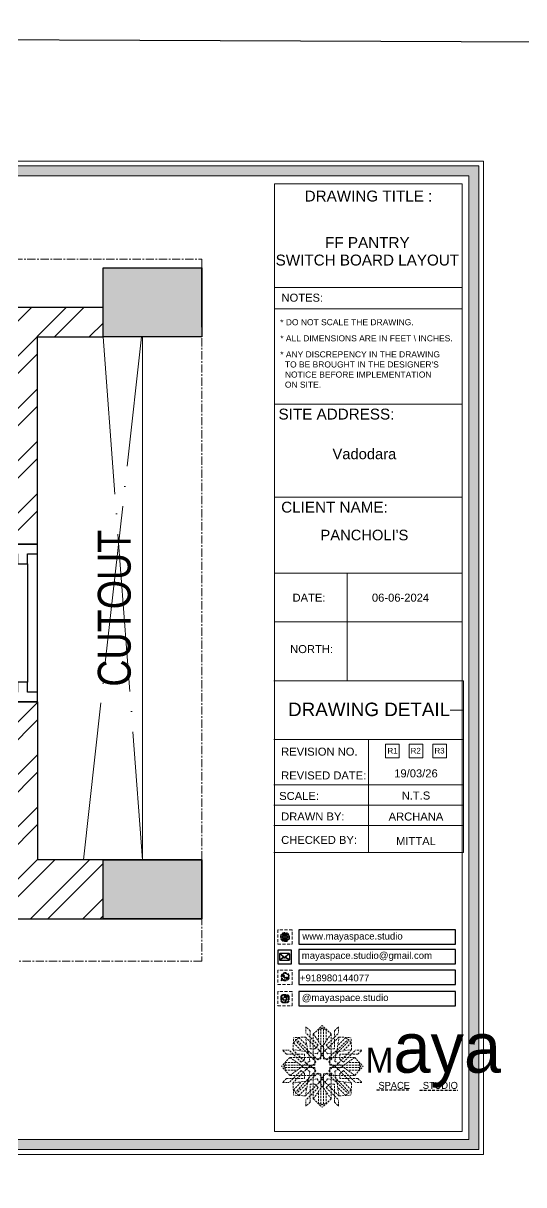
# Model space of a CAD drawing. Header units: millimetres. Extents: x 56222 to 3066687, y -650199 to -121287.
# Drawn here: x 135244.6 to 135320.7, y -184471.5 to -184294.8 of the extents above; entities that cross this region are included whole.
import ezdxf
from ezdxf.enums import TextEntityAlignment as Align

# ---------------------------------------------------------------- set-up
doc = ezdxf.new("R2010")
doc.units = ezdxf.units.MM
doc.header["$MEASUREMENT"] = 0
for name, pattern in [('ACAD_ISO04W100', [30, 24, -3, 0, -3]), ('CENTER', [2, 1.25, -0.25, 0.25, -0.25]), ('DASHEDX2', [1.5, 1, -0.5])]:
    doc.linetypes.add(name, pattern=pattern)
for name, color, linetype, lineweight in [('COLUMN', 1, 'Continuous', 30), ('Dimension', 10, 'DASHEDX2', 20), ('FIRST FLOOR', 7, 'Continuous', 9), ('FIRST FLOOR ( TEXT )', 7, 'Continuous', 9), ('FIRST FLOOR_( PLine )_', 251, 'Continuous', 30), ('FURNITURE', 32, 'Continuous', 9), ('GROUND FLOOR', 7, 'Continuous', 9), ('hatch-wall', 8, 'Continuous', 9), ('NAME PLATE', 7, 'Continuous', 25), ('TILE', 14, 'Continuous', 9)]:
    doc.layers.add(name, color=color, linetype=linetype, lineweight=lineweight)
doc.layers.add('XX~SLAB ( PLINE )', color=251, linetype='Continuous', plot=False)
doc.styles.add('Arial', font='arial.ttf')
doc.styles.add("Cn_BT_0'-0", font='swissc.ttf')
doc.styles.get("Standard").update_dxf_attribs({"font": 'arial.ttf', "height": 2.5})

# ---------------------------------------------------------------- blocks, each defined once
blk = doc.blocks.new('FSFSF')
at = {"color": 42, "lineweight": 5, "true_color": 0xe0ac11}
for p, q in [((28600.03, 143.51), (28600.03, 140.16)), ((28602.15, 141.41), (28600.03, 143.51)), ((28602.15, 141.41), (28602.15, 131.95)), ((28603.86, 139.69), (28608.58, 144.08)), ((28607.9, 142.22), (28606.58, 142.22)), ((28606.58, 142.22), (28606.58, 135.84)), ((28607.9, 142.22), (28608.58, 142.85)), ((28607.9, 142.22), (28607.9, 126.58)), ((28613.31, 139.69), (28608.58, 144.08)), ((28609.27, 142.22), (28608.59, 142.85)), ((28609.27, 142.22), (28609.27, 126.58)), ((28609.27, 142.22), (28610.59, 142.22)), ((28610.59, 142.22), (28610.59, 135.84)), ((28615.02, 141.41), (28617.14, 143.51)), ((28615.02, 141.41), (28615.02, 131.95)), ((28617.14, 143.51), (28617.14, 140.16)), ((28593.19, 131.45), (28593.54, 137.71)), ((28593.39, 135), (28594.56, 136.12)), ((28593.39, 135), (28597.6, 130.78)), ((28599.8, 138.06), (28593.54, 137.71)), ((28595.12, 136.69), (28594.53, 136.69)), ((28594.56, 136.12), (28594.56, 136.71)), ((28605.17, 124.98), (28594.56, 136.12)), ((28596.24, 137.86), (28595.12, 136.69)), ((28606.27, 126.08), (28595.12, 136.69)), ((28596.24, 137.86), (28600.47, 133.65)), ((28601.03, 130), (28599.8, 138.06)), ((28599.8, 138.05), (28608.58, 129.56)), ((28606.47, 133.76), (28600.03, 140.16)), ((28603.86, 126.58), (28603.86, 139.69)), ((28603.86, 139.69), (28608.58, 133.02)), ((28613.31, 139.69), (28608.59, 133.02)), ((28617.37, 138.05), (28608.59, 129.56)), ((28610.7, 133.76), (28617.14, 140.16)), ((28610.9, 126.08), (28622.05, 136.69)), ((28612.02, 124.98), (28622.62, 136.12)), ((28613.31, 126.58), (28613.31, 139.69)), ((28616.14, 130), (28617.37, 138.06)), ((28620.93, 137.86), (28616.7, 133.65)), ((28617.37, 138.06), (28623.63, 137.71)), ((28623.8, 135), (28619.59, 130.78)), ((28620.93, 137.86), (28622.05, 136.69)), ((28622.05, 136.69), (28622.64, 136.69)), ((28622.62, 136.12), (28622.62, 136.71)), ((28623.8, 135), (28622.62, 136.12)), ((28624, 131.45), (28623.65, 137.71)), ((28587.73, 131.22), (28591.08, 131.22)), ((28589.84, 129.1), (28587.73, 131.22)), ((28589.84, 129.1), (28599.29, 129.1)), ((28597.49, 124.78), (28591.08, 131.22)), ((28593.19, 131.45), (28601.69, 122.67)), ((28601.25, 130.22), (28593.19, 131.45)), ((28599.29, 126.5), (28599.29, 129.1)), ((28605.86, 129.18), (28601.03, 130)), ((28602.07, 125.39), (28601.25, 130.22)), ((28604.75, 131.95), (28602.15, 131.95)), ((28606.47, 133.76), (28604.75, 131.95)), ((28605.86, 129.18), (28608.58, 133.02)), ((28606.27, 126.08), (28608.58, 128.27)), ((28607.9, 128.92), (28608.58, 129.56)), ((28607.9, 128.92), (28608.58, 128.27)), ((28611.31, 129.18), (28608.59, 133.02)), ((28609.27, 128.92), (28608.59, 129.56)), ((28609.27, 128.92), (28608.59, 128.27)), ((28610.9, 126.08), (28608.59, 128.27)), ((28610.7, 133.76), (28612.42, 131.95)), ((28611.31, 129.18), (28616.14, 130)), ((28612.42, 131.95), (28615.02, 131.95)), ((28615.12, 125.39), (28615.94, 130.22)), ((28623.99, 131.45), (28615.5, 122.67)), ((28615.94, 130.22), (28624, 131.45)), ((28627.34, 129.1), (28617.89, 129.1)), ((28617.89, 126.5), (28617.89, 129.1)), ((28619.7, 124.78), (28626.1, 131.22)), ((28629.45, 131.22), (28626.1, 131.22)), ((28627.34, 129.1), (28629.45, 131.22)), ((28591.56, 127.39), (28587.17, 122.66)), ((28591.56, 117.94), (28587.17, 122.66)), ((28589.03, 123.35), (28588.4, 122.67)), ((28589.03, 121.98), (28588.4, 122.65)), ((28589.03, 123.35), (28589.03, 124.67)), ((28589.03, 124.67), (28595.4, 124.67)), ((28589.03, 123.35), (28604.66, 123.35)), ((28604.66, 127.39), (28591.56, 127.39)), ((28591.56, 127.39), (28598.23, 122.67)), ((28591.56, 117.94), (28598.23, 122.65)), ((28593.19, 113.88), (28601.69, 122.65)), ((28597.49, 124.78), (28599.29, 126.5)), ((28602.07, 125.39), (28598.23, 122.67)), ((28602.07, 119.94), (28598.23, 122.65)), ((28602.33, 123.35), (28601.69, 122.67)), ((28602.33, 121.98), (28601.69, 122.65)), ((28602.33, 123.35), (28602.97, 122.67)), ((28602.33, 121.98), (28602.97, 122.65)), ((28605.17, 124.98), (28602.97, 122.67)), ((28605.17, 120.35), (28602.97, 122.65)), ((28603.68, 126.54), (28603.68, 127.39)), ((28604.66, 126.54), (28603.68, 126.54)), ((28604.71, 127.57), (28603.86, 127.57)), ((28607.9, 126.58), (28603.86, 126.58)), ((28604.66, 123.35), (28604.66, 127.39)), ((28604.7, 126.58), (28604.71, 127.57)), ((28609.27, 126.58), (28613.31, 126.58)), ((28612.02, 124.98), (28614.21, 122.67)), ((28612.02, 120.35), (28614.21, 122.65)), ((28612.46, 126.58), (28612.46, 127.57)), ((28612.46, 127.57), (28613.31, 127.57)), ((28612.52, 123.35), (28612.52, 127.39)), ((28612.52, 127.39), (28625.63, 127.39)), ((28612.52, 126.54), (28613.51, 126.54)), ((28628.16, 123.35), (28612.52, 123.35)), ((28613.51, 126.54), (28613.51, 127.39)), ((28614.85, 123.35), (28614.21, 122.67)), ((28614.85, 121.98), (28614.21, 122.65)), ((28614.85, 123.35), (28615.5, 122.67)), ((28614.85, 121.98), (28615.5, 122.65)), ((28615.12, 125.39), (28618.96, 122.67)), ((28615.12, 119.94), (28618.96, 122.65)), ((28623.99, 113.88), (28615.5, 122.65)), ((28619.7, 124.78), (28617.89, 126.5)), ((28625.63, 127.39), (28618.96, 122.67)), ((28625.63, 117.94), (28618.96, 122.65)), ((28628.16, 124.67), (28621.78, 124.67)), ((28625.63, 127.39), (28630.02, 122.66)), ((28625.63, 117.94), (28630.02, 122.66)), ((28628.16, 123.35), (28628.16, 124.67)), ((28628.16, 123.35), (28628.78, 122.67)), ((28628.16, 121.98), (28628.78, 122.65)), ((28589.84, 116.23), (28587.73, 114.11)), ((28589.03, 121.98), (28604.66, 121.98)), ((28589.03, 121.98), (28589.03, 120.66)), ((28589.03, 120.66), (28595.4, 120.66)), ((28589.84, 116.23), (28599.29, 116.23)), ((28597.49, 120.54), (28591.08, 114.11)), ((28604.66, 117.94), (28591.56, 117.94)), ((28605.17, 120.35), (28594.56, 109.2)), ((28606.27, 119.15), (28595.12, 108.54)), ((28597.49, 120.54), (28599.29, 118.83)), ((28599.29, 118.83), (28599.29, 116.23)), ((28605.86, 116.05), (28601.03, 115.23)), ((28602.07, 119.94), (28601.25, 115.1)), ((28604.66, 118.78), (28603.68, 118.78)), ((28603.68, 118.78), (28603.68, 117.94)), ((28607.9, 118.65), (28603.86, 118.65)), ((28603.86, 118.65), (28603.86, 105.54)), ((28604.71, 117.66), (28603.86, 117.66)), ((28604.66, 121.98), (28604.66, 117.94)), ((28604.7, 118.65), (28604.71, 117.66)), ((28605.86, 116.05), (28608.58, 112.21)), ((28606.27, 119.15), (28608.58, 116.96)), ((28607.9, 103.01), (28607.9, 118.65)), ((28607.9, 116.31), (28608.58, 116.96)), ((28607.9, 116.31), (28608.58, 115.67)), ((28610.9, 119.15), (28608.59, 116.96)), ((28609.27, 116.31), (28608.59, 116.96)), ((28609.27, 116.31), (28608.59, 115.67)), ((28611.31, 116.05), (28608.59, 112.21)), ((28609.27, 118.65), (28613.31, 118.65)), ((28609.27, 103.01), (28609.27, 118.65)), ((28610.9, 119.15), (28622.05, 108.54)), ((28611.31, 116.05), (28616.14, 115.23)), ((28612.02, 120.35), (28622.62, 109.2)), ((28612.46, 118.65), (28612.46, 117.66)), ((28612.46, 117.66), (28613.31, 117.66)), ((28612.52, 121.98), (28612.52, 117.94)), ((28628.16, 121.98), (28612.52, 121.98)), ((28612.52, 118.78), (28613.51, 118.78)), ((28612.52, 117.94), (28625.63, 117.94)), ((28613.31, 118.65), (28613.31, 105.54)), ((28613.51, 118.78), (28613.51, 117.94)), ((28615.12, 119.94), (28615.94, 115.1)), ((28619.7, 120.54), (28617.89, 118.83)), ((28617.89, 118.83), (28617.89, 116.23)), ((28627.34, 116.23), (28617.89, 116.23)), ((28619.7, 120.54), (28626.1, 114.11)), ((28628.16, 120.66), (28621.78, 120.66)), ((28627.34, 116.23), (28629.45, 114.11)), ((28628.16, 121.98), (28628.16, 120.66)), ((28587.73, 114.11), (28591.08, 114.11)), ((28601.25, 115.1), (28593.19, 113.87)), ((28593.19, 113.87), (28593.54, 107.62)), ((28593.39, 110.32), (28597.6, 114.55)), ((28593.39, 110.32), (28594.56, 109.2)), ((28596.24, 107.37), (28600.47, 111.58)), ((28599.8, 107.17), (28608.58, 115.67)), ((28601.03, 115.23), (28599.8, 107.17)), ((28606.47, 111.47), (28600.03, 105.07)), ((28602.15, 103.82), (28602.15, 113.27)), ((28604.75, 113.27), (28602.15, 113.27)), ((28603.86, 105.54), (28608.58, 112.21)), ((28606.47, 111.47), (28604.75, 113.27)), ((28617.37, 107.17), (28608.59, 115.67)), ((28613.31, 105.54), (28608.59, 112.21)), ((28610.7, 111.47), (28612.42, 113.27)), ((28610.7, 111.47), (28617.14, 105.07)), ((28612.42, 113.27), (28615.02, 113.27)), ((28615.02, 103.82), (28615.02, 113.27)), ((28615.94, 115.1), (28624, 113.87)), ((28616.14, 115.23), (28617.37, 107.17)), ((28620.93, 107.37), (28616.7, 111.58)), ((28623.8, 110.32), (28619.59, 114.55)), ((28623.8, 110.32), (28622.62, 109.2)), ((28624, 113.87), (28623.65, 107.62)), ((28629.45, 114.11), (28626.1, 114.11)), ((28599.8, 107.17), (28593.54, 107.52)), ((28595.12, 108.54), (28594.53, 108.54)), ((28594.56, 109.2), (28594.56, 108.61)), ((28596.24, 107.37), (28595.12, 108.54)), ((28600.03, 101.71), (28600.03, 105.07)), ((28602.15, 103.82), (28600.03, 101.71)), ((28603.86, 105.54), (28608.58, 101.15)), ((28606.58, 103.01), (28606.58, 109.38)), ((28613.31, 105.54), (28608.58, 101.15)), ((28610.59, 103.01), (28610.59, 109.38)), ((28615.02, 103.82), (28617.14, 101.71)), ((28617.14, 101.71), (28617.14, 105.07)), ((28617.37, 107.17), (28623.63, 107.52)), ((28620.93, 107.37), (28622.05, 108.54)), ((28622.05, 108.54), (28622.64, 108.54)), ((28622.62, 109.2), (28622.62, 108.61)), ((28607.9, 103.01), (28606.58, 103.01)), ((28607.9, 103.01), (28608.58, 102.38)), ((28609.27, 103.01), (28608.59, 102.38)), ((28609.27, 103.01), (28610.59, 103.01))]:
    blk.add_line(p, q, dxfattribs=at)
blk = doc.blocks.new('hgwg')
at = {"layer": 'Dimension', "true_color": 0xd39e00}
h = blk.add_hatch(color=42, dxfattribs=at)
h.dxf.hatch_style = 1
h.paths.add_polyline_path([(27505.71, 45.05), (27494.27, 45.05), (27494.27, 44.9), (27505.71, 44.9)])
h = blk.add_hatch(color=42, dxfattribs=at)
h.dxf.hatch_style = 1
h.paths.add_polyline_path([(27523.3, 44.9), (27509.68, 44.9), (27509.68, 44.75), (27523.3, 44.75)])
at = {"layer": 'Dimension', "color": 42, "true_color": 0xd39e00}
for p, q in [((27494.27, 45.05), (27505.71, 45.05)), ((27494.27, 44.9), (27494.27, 45.05)), ((27494.27, 44.9), (27505.71, 44.9)), ((27505.71, 45.05), (27505.71, 44.9)), ((27509.68, 44.9), (27523.3, 44.9)), ((27509.68, 44.9), (27509.68, 44.75)), ((27509.68, 44.75), (27523.3, 44.75)), ((27523.3, 44.75), (27523.3, 44.9))]:
    blk.add_line(p, q, dxfattribs=at)
at = {"layer": 'Dimension', "color": 42, "true_color": 0xd39e00, "attachment_point": 1}
for s, width, insert, char_height in [('{\\fCinzel|b0|i0|c0|p2;\\H1.5x;M\\fAmsterdam One|b0|i0|c0|p2;\\H2x;aya}', 85.3277, (27490.17, 69.17), 6), ('{\\fCinzel|b0|i0|c0|p0;SPACE     STUDIO}', 66.129, (27494.83, 47.86), 2.5)]:
    blk.add_mtext_dynamic_manual_height_columns(s, width=width, gutter_width=30, heights=[0], dxfattribs=dict(at, insert=insert, char_height=char_height))
blk = doc.blocks.new('QEGW4TG')
at = {"layer": 'Dimension', "true_color": 0x000000}
h = blk.add_hatch(color=18, dxfattribs=at)
h.dxf.hatch_style = 1
h.paths.add_polyline_path([(1.19, 1.98), (1.03, 1.3, 0.550912), (1.11, 1.23), (1.75, 1.39, 6.344125)])
h.paths.add_polyline_path([(1.81, 1.7), (1.4, 1.6), (1.5, 2.03, -9.071339)], flags=16)
h.paths.add_polyline_path([(1.75, 2.69, -0.387513), (1.89, 3.19, -0.360742), (2.01, 3.18), (2.17, 2.86, -0.071517), (2.06, 2.73, 0.321676), (2.05, 2.65, 0.122183), (2.53, 2.25, 0.066047), (2.69, 1.93, 0.375674), (3.11, 2.16, 0.526753), (3.03, 2.29), (2.79, 2.37, 0.273721), (2.69, 2.34, 0.040749), (2.63, 2.27, -2.427977), (2.45, 2, -0.190785)], flags=0)
h = blk.add_hatch(color=18, dxfattribs=at)
h.dxf.hatch_style = 1
h.paths.add_polyline_path([(2.69, 2.34, 0.040749), (2.63, 2.27, -0.441282), (2.53, 2.25, -0.11828), (2.06, 2.64, -0.441282), (2.07, 2.74, 0.040749), (2.13, 2.81, 0.290083), (2.14, 2.92), (2.01, 3.18, 0.316231), (1.91, 3.2, 0.190337), (1.73, 3, 0.170513), (1.72, 2.74, 0.252784), (2.69, 1.93, 0.170513), (2.95, 1.97, 0.190337), (3.11, 2.18, 0.466684), (3.03, 2.29), (2.79, 2.37, 0.273721)])
for p, q in [((1.19, 1.98), (1.03, 1.3)), ((1.1, 1.23), (1.75, 1.39)), ((1.5, 2.03), (1.4, 1.6)), ((1.4, 1.6), (1.81, 1.7)), ((2.01, 3.18), (2.14, 2.92)), ((3.07, 2.28), (2.8, 2.36))]:
    blk.add_line(p, q)
blk.add_lwpolyline([(0, 0), (4.68, 0), (4.68, 4.68), (0, 4.68)], close=True)
for centre, radius, start, end in [((2.39, 2.56), 1.34, 241.4727, 205.6422), ((1.09, 1.29), 0.0598, 164.8483, 282.1458), ((2.39, 2.56), 1.04, 235.9962, 210.8333), ((2.09, 2.87), 0.39, 159.7007, 198.4072), ((2.96, 3.23), 1.33, 201.4218, 258.1669), ((2.07, 2.87), 0.364, 118.9685, 159.3648), ((1.94, 3.12), 0.0896, 41.8985, 123.1344), ((2.11, 2.68), 0.066, 135.9932, 224.8892), ((1.67, 3.16), 0.586, 312.4617, 321.8728), ((3.12, 3.42), 1.31, 216.5455, 243.5279), ((2.05, 2.87), 0.104, 320.3924, 28.6971), ((2.57, 2.3), 0.066, 234.2482, 323.1441), ((3.11, 1.94), 0.586, 137.2645, 146.6756), ((2.76, 2.27), 0.104, 70.4402, 138.745), ((2.75, 2.31), 0.39, 260.7301, 299.4366), ((2.76, 2.29), 0.364, 299.7725, 340.1688), ((3.03, 2.2), 0.0896, 336.0029, 57.2388)]:
    blk.add_arc(centre, radius, start, end)
blk = doc.blocks.new('ASGERG')
at = {"layer": 'Dimension', "true_color": 0x000000}
h = blk.add_hatch(color=18, dxfattribs=at)
h.dxf.hatch_style = 1
h.paths.add_polyline_path([(0.99, 1.7, 0.402382), (1.83, 1.03), (2.96, 1.03, 0.426145), (3.66, 1.9), (3.66, 2.99, 0.402382), (2.83, 3.67), (1.69, 3.67, 0.426145), (0.99, 2.79)])
h.paths.add_polyline_path([(1.27, 1.72, 0.402382), (1.8, 1.3), (2.94, 1.3, 0.426145), (3.38, 1.85), (3.38, 2.97, 0.402382), (2.85, 3.4), (1.72, 3.4, 0.426145), (1.27, 2.85)], flags=16)
h.paths.add_polyline_path([(3.02, 2.35, -1), (1.64, 2.35, -1)], flags=0)
h.paths.add_polyline_path([(2.74, 2.35, -1), (1.92, 2.35, -1)], flags=0)
h.paths.add_polyline_path([(3.19, 3.02, -1), (2.86, 3.02, -1)], flags=0)
h.paths.add_polyline_path([(1.64, 2.35, 1), (3.02, 2.35, 1)], flags=0)
h = blk.add_hatch(color=18, dxfattribs=at)
h.dxf.hatch_style = 1
h.paths.add_polyline_path([(1.64, 2.35, 1), (3.02, 2.35, 1)])
h.paths.add_polyline_path([(2.74, 2.35, 1), (1.92, 2.35, 1)], flags=16)
h = blk.add_hatch(color=18, dxfattribs=at)
h.dxf.hatch_style = 1
h.paths.add_polyline_path([(3.19, 3.02, 1), (2.86, 3.02, 1)])
for p, q in [((0.99, 2.99), (0.99, 1.7)), ((1.27, 2.97), (1.27, 1.72)), ((1.69, 3.67), (2.96, 3.67)), ((1.69, 1.03), (2.96, 1.03)), ((2.94, 3.4), (1.72, 3.4)), ((2.94, 1.3), (1.72, 1.3)), ((3.38, 2.97), (3.38, 1.72)), ((3.66, 2.99), (3.66, 1.7))]:
    blk.add_line(p, q)
blk.add_lwpolyline([(0, 0), (4.68, 0), (4.68, 4.68), (0, 4.68)], close=True)
for centre, radius in [((2.33, 2.35), 0.694), ((2.33, 2.35), 0.414), ((3.02, 3.02), 0.168)]:
    blk.add_circle(centre, radius)
for centre, radius, start, end in [((1.76, 2.89), 0.778, 94.8631, 172.8127), ((1.76, 1.8), 0.778, 187.1873, 265.1369), ((1.76, 2.91), 0.491, 94.8631, 172.8127), ((1.76, 1.78), 0.491, 187.1873, 265.1369), ((2.9, 2.91), 0.491, 7.1873, 85.1369), ((2.9, 1.78), 0.491, 274.8631, 352.8127), ((2.89, 2.89), 0.778, 7.1873, 85.1369), ((2.89, 1.8), 0.778, 274.8631, 352.8127)]:
    blk.add_arc(centre, radius, start, end)
blk = doc.blocks.new('DTGWEGEARG')
at = {"layer": 'Dimension', "true_color": 0x000000}
h = blk.add_hatch(color=18, dxfattribs=at)
h.dxf.hatch_style = 1
h.paths.add_polyline_path([(3.83, 2.34, 1), (0.85, 2.34, 1)])
h.paths.add_polyline_path([(2.41, 1.12), (2.41, 1.69, -0.058279), (2.81, 1.63, -0.103353)], flags=16)
h.paths.add_polyline_path([(2.26, 1.13, -0.101741), (1.87, 1.63, -0.057171), (2.26, 1.69)], flags=16)
h.paths.add_polyline_path([(2.17, 1.01, -0.105795), (1.72, 1.58, 0.055205), (1.38, 1.41, 0.169822)], flags=16)
h.paths.add_polyline_path([(3.02, 1.72, 0.081336), (3.13, 2.27), (3.68, 2.27, -0.152069), (3.4, 1.52, 0.05687)], flags=16)
h.paths.add_polyline_path([(2.87, 1.77, 0.061945), (2.41, 1.84), (2.41, 2.27), (2.98, 2.27, -0.081344)], flags=16)
h.paths.add_polyline_path([(2.26, 1.84, 0.060923), (1.8, 1.77, -0.081344), (1.7, 2.27), (2.26, 2.27)], flags=16)
h.paths.add_polyline_path([(1.66, 1.72, 0.05687), (1.28, 1.52, -0.152069), (1, 2.27), (1.55, 2.27, 0.081336)], flags=16)
h.paths.add_polyline_path([(2.98, 2.42), (2.41, 2.42), (2.41, 2.83, 0.061945), (2.87, 2.91, -0.080009)], flags=16)
h.paths.add_polyline_path([(3.13, 2.42, 0.080116), (3.02, 2.96, 0.127778), (2.51, 3.67, -0.36029), (3.68, 2.42)], flags=16)
h.paths.add_polyline_path([(2.26, 2.42), (1.7, 2.42, -0.080009), (1.8, 2.91, 0.060923), (2.26, 2.84)], flags=16)
h.paths.add_polyline_path([(1.55, 2.42), (1, 2.42, -0.150466), (1.28, 3.16, 0.05687), (1.66, 2.96, 0.080116)], flags=16)
h.paths.add_polyline_path([(2.41, 2.98), (2.41, 3.56, -0.103353), (2.81, 3.05, -0.058279)], flags=16)
h.paths.add_polyline_path([(2.26, 2.99, -0.057171), (1.87, 3.05, -0.101741), (2.26, 3.55)], flags=16)
h.paths.add_polyline_path([(1.72, 3.1, -0.055205), (1.38, 3.27, -0.169822), (2.17, 3.67, 0.105795)], flags=16)
blk.add_lwpolyline([(0, 0), (4.68, 0), (4.68, 4.68), (0, 4.68)], close=True)
at = {"layer": 'Dimension', "color": 18, "true_color": 0x000000}
for p, q in [((1, 2.42), (1.55, 2.42)), ((1, 2.27), (1.55, 2.27)), ((1.7, 2.42), (2.26, 2.42)), ((1.7, 2.27), (2.26, 2.27)), ((2.26, 3.55), (2.26, 2.99)), ((2.26, 2.84), (2.26, 2.42)), ((2.26, 2.27), (2.26, 1.84)), ((2.26, 1.69), (2.26, 1.13)), ((2.41, 3.56), (2.41, 2.98)), ((2.41, 2.83), (2.41, 2.42)), ((2.41, 2.42), (2.98, 2.42)), ((2.41, 2.27), (2.98, 2.27)), ((2.41, 2.27), (2.41, 1.84)), ((2.41, 1.69), (2.41, 1.12)), ((3.13, 2.42), (3.68, 2.42)), ((3.13, 2.27), (3.68, 2.27))]:
    blk.add_line(p, q, dxfattribs=at)
blk.add_circle((2.34, 2.34), 1.49, dxfattribs=at)
for centre, radius, start, end in [((2.34, 2.34), 1.34, 142.3819, 176.6093), ((2.34, 2.34), 1.34, 183.0315, 217.6181), ((2.34, 4.74), 1.9, 236.1399, 249.1595), ((2.34, -0.06), 1.9, 110.8405, 123.8601), ((2.34, 2.34), 1.34, 97.3549, 135.9073), ((2.34, 4.74), 1.75, 236.7417, 249.3811), ((2.34, -0.06), 1.75, 110.6189, 123.2583), ((2.34, 2.34), 1.34, 224.0927, 262.6451), ((3.28, 2.34), 1.73, 159.0567, 177.3789), ((3.28, 2.34), 1.73, 182.3435, 200.9433), ((3.28, 2.34), 1.58, 158.8325, 177.1302), ((3.28, 2.34), 1.58, 182.5658, 201.1675), ((3.28, 2.34), 1.73, 129.9301, 154.0867), ((3.28, 2.34), 1.73, 205.9133, 230.0699), ((2.34, 4.74), 1.9, 253.6799, 267.6253), ((2.34, -0.06), 1.9, 92.3747, 106.3201), ((3.28, 2.34), 1.58, 130.1073, 153.3446), ((2.34, 4.74), 1.75, 254.3336, 267.422), ((2.34, -0.06), 1.75, 92.578, 105.6664), ((3.28, 2.34), 1.58, 206.6554, 229.8927), ((1.4, 2.34), 1.58, 26.6554, 50.2584), ((2.34, 4.74), 1.75, 272.3248, 285.6664), ((2.34, 4.74), 1.9, 272.1415, 286.3201), ((2.34, -0.06), 1.9, 73.6799, 87.8585), ((2.34, -0.06), 1.75, 74.3336, 87.6752), ((1.4, 2.34), 1.58, 309.7416, 333.3446), ((2.34, 2.34), 1.34, 3.3907, 82.6451), ((1.4, 2.34), 1.73, 25.9133, 50.0699), ((1.4, 2.34), 1.73, 309.9301, 334.0867), ((2.34, 2.34), 1.34, 277.3549, 315.9073), ((1.4, 2.34), 1.58, 2.8698, 21.1675), ((1.4, 2.34), 1.58, 338.8325, 357.4342), ((2.34, 4.74), 1.75, 290.6189, 303.2583), ((2.34, -0.06), 1.75, 56.7417, 69.3811), ((2.34, 4.74), 1.9, 290.8405, 303.8601), ((1.4, 2.34), 1.73, 2.6211, 20.9433), ((1.4, 2.34), 1.73, 339.0567, 357.6565), ((2.34, -0.06), 1.9, 56.1399, 69.1595), ((2.34, 2.34), 1.34, 322.3819, 356.9685)]:
    blk.add_arc(centre, radius, start, end, dxfattribs=at)

msp = doc.modelspace()

# ---------------------------------------------------------------- hatches: boundary and pattern name
at = {"layer": 'Dimension', "linetype": 'Continuous', "true_color": 0xd39e00}
h = msp.add_hatch(color=42, dxfattribs=at)
h.paths.add_polyline_path([(135101.39, -184316.54), (135101.39, -184466.08), (135313.84, -184466.08), (135313.84, -184316.54)])
h.paths.add_polyline_path([(135102.88, -184318.03), (135312.35, -184318.03), (135312.35, -184464.59), (135102.88, -184464.59)], flags=16)
at = {"layer": 'Dimension', "true_color": 0x000000}
h = msp.add_hatch(color=18, dxfattribs=at)
h.dxf.hatch_style = 1
h.paths.add_polyline_path([(135284.96, -184437.35, 0.414214), (135285.12, -184437.19), (135285.12, -184436.4, 0.414214), (135284.96, -184436.24), (135283.71, -184436.24, 0.414214), (135283.55, -184436.4), (135283.55, -184437.19, 0.414214), (135283.71, -184437.35)])
h.paths.add_polyline_path([(135284.45, -184436.87), (135285.03, -184437.26, -0.198912), (135284.96, -184437.29), (135283.71, -184437.29, -0.198912), (135283.64, -184437.26), (135284.22, -184436.87), (135284.33, -184436.98)], flags=16)
h.paths.add_polyline_path([(135284.33, -184436.9), (135283.69, -184436.3, -0.028783), (135283.71, -184436.3), (135284.96, -184436.3, -0.028783), (135284.97, -184436.3)], flags=16)
h.paths.add_polyline_path([(135284.5, -184436.83), (135285.03, -184436.33, -0.202482), (135285.06, -184436.4), (135285.06, -184437.19, -0.043076), (135285.06, -184437.21)], flags=16)
h.paths.add_polyline_path([(135284.17, -184436.83), (135283.61, -184437.21, -0.043076), (135283.61, -184437.19), (135283.61, -184436.4, -0.202482), (135283.64, -184436.33)], flags=16)
at = {"layer": 'FURNITURE', "linetype": 'CENTER', "lineweight": 15, "true_color": 0x636466}
h = msp.add_hatch(dxfattribs=at)
h.set_pattern_fill('AR-CONC', color=251)
h.set_pattern_definition([(50, (1926.1855, 9.982), (7.17260183, -0.62752135), [0.75, -8.25]), (355, (1926.1855, 9.982), (-1.38751334, 7.52192134), [0.6, -6.6]), (100.4514445, (1926.783, 9.9295), (5.78508847, 6.8943999), [0.63740192, -7.01142112]), (46.1842, (1926.1855, 11.982), (10.6724133, -1.6551928), [1.125, -12.375]), (96.6356355, (1927.075, 11.844), (9.34661946, 9.741186), [0.9561034, -10.5171376]), (351.184164, (1926.185, 11.982), (9.34661945, 9.741186), [0.9, -9.9]), (21, (1927.1855, 11.482), (5.96907052, -4.0261889), [0.75, -8.25]), (326, (1927.1855, 11.482), (2.43315332, 7.25150045), [0.6, -6.6]), (71.4514447, (1927.683, 11.146), (8.40222377, 3.22531153), [0.6374019, -7.01142112]), (37.5, (1926.1855, 9.9818), (0.121598553, 3.328938538), [0, -6.52, 0, -6.7, 0, -6.625]), (7.5, (1926.1855, 9.9818), (2.630695374, 3.94411712), [0, -3.82, 0, -6.37, 0, -2.525]), (327.5, (1923.9555, 9.9818), (5.338224362, -0.225548717), [0, -2.5, 0, -7.8, 0, -10.35]), (317.5, (1922.9555, 9.982), (5.83186169, 1.00104982), [0, -3.25, 0, -5.18, 0, -7.35])])
h.paths.add_polyline_path([(135128.26, -184416.03), (135117.76, -184416.03), (135117.76, -184431.03), (135128.26, -184431.03), (135128.26, -184428.03)])
h.paths.add_polyline_path([(135128.26, -184332.03), (135113.26, -184332.03), (135113.26, -184348.53), (135128.26, -184348.53)])
h.paths.add_polyline_path([(135271.76, -184332.03), (135256.76, -184332.03), (135256.76, -184342.54), (135271.76, -184342.54)])
h.paths.add_polyline_path([(135271.76, -184422.03), (135256.76, -184422.03), (135256.76, -184431.03), (135271.76, -184431.03), (135271.76, -184426.53)])
at = {"layer": 'hatch-wall', "linetype": 'CENTER', "lineweight": 15}
h = msp.add_hatch(dxfattribs=at)
h.set_pattern_fill('ANSI32', color=256, scale=15)
h.set_pattern_definition([(45, (1926.1855, 9.982), (-3.97747564, 3.97747564), []), (45, (1928.837, 9.982), (-3.97747564, 3.97747564), [])])
h.paths.add_polyline_path([(135122.26, -184348.53), (135117.76, -184348.53), (135117.76, -184416.03), (135122.26, -184416.03)])
h.paths.add_polyline_path([(135256.76, -184338.03), (135128.26, -184338.03), (135128.26, -184342.53), (135242.26, -184342.53), (135242.26, -184369.49), (135242.26, -184374.04), (135246.76, -184374.04), (135246.76, -184342.53), (135256.76, -184342.53)])
h.paths.add_polyline_path([(135246.84, -184398.04), (135242.26, -184398.04), (135242.26, -184426.53), (135218.76, -184426.53), (135164.26, -184426.53), (135160.26, -184426.53), (135160.26, -184431.03), (135256.76, -184431.03), (135256.76, -184422.03), (135246.84, -184422.03)])
h.paths.add_polyline_path([(135122.26, -184431.03), (135117.76, -184431.03), (135117.76, -184437.47), (135122.26, -184437.47)])

# ---------------------------------------------------------------- linework, layer by layer
at = {"color": 18, "true_color": 0x000000}
for points in [[(135286.49, -184434.87), (135310.3, -184434.87), (135310.3, -184432.7), (135286.49, -184432.7)], [(135286.49, -184437.84), (135310.3, -184437.84), (135310.3, -184435.67), (135286.49, -184435.67)], [(135286.5, -184441.01), (135310.3, -184441.01), (135310.3, -184438.83), (135286.5, -184438.83)], [(135286.49, -184444.25), (135310.3, -184444.25), (135310.3, -184442.08), (135286.49, -184442.08)]]:
    msp.add_lwpolyline(points, close=True, dxfattribs=at)
msp.add_lwpolyline([(135283.3, -184437.86), (135285.37, -184437.86), (135285.37, -184435.79), (135283.3, -184435.79)], close=True)
at = {"layer": 'COLUMN', "transparency": 33554687}
for points in [[(135256.76, -184342.54), (135256.76, -184332.03), (135271.76, -184332.03), (135271.76, -184342.54)], [(135256.76, -184431.03), (135256.76, -184422.03), (135271.76, -184422.03), (135271.76, -184431.03)]]:
    msp.add_lwpolyline(points, close=True, dxfattribs=at)
at = {"layer": 'Dimension', "color": 42, "linetype": 'Continuous', "true_color": 0xd39e00}
for p, q in [((135311.34, -184335.03), (135282.8, -184335.03)), ((135311.34, -184338.25), (135282.8, -184338.25)), ((135311.34, -184352.76), (135282.8, -184352.76)), ((135311.34, -184366.91), (135282.8, -184366.91)), ((135311.34, -184378.44), (135282.8, -184378.44)), ((135293.84, -184378.44), (135293.84, -184394.83)), ((135311.34, -184385.85), (135282.8, -184385.85)), ((135311.52, -184394.83), (135282.71, -184394.83)), ((135311.52, -184394.83), (135311.52, -184420.92)), ((135309.53, -184399.3), (135311.52, -184399.3)), ((135282.71, -184403.77), (135311.52, -184403.77)), ((135297.11, -184420.92), (135297.11, -184403.77)), ((135311.52, -184410.63), (135282.71, -184410.63)), ((135311.52, -184413.72), (135282.71, -184413.72)), ((135311.52, -184416.81), (135282.71, -184416.81)), ((135282.71, -184420.92), (135311.52, -184420.92))]:
    msp.add_line(p, q, dxfattribs=at)
at = {"layer": 'Dimension', "color": 18, "linetype": 'Continuous', "true_color": 0x000000}
for p, q in [((135283.55, -184436.4), (135283.55, -184437.19)), ((135283.61, -184436.4), (135283.61, -184437.19)), ((135283.61, -184437.21), (135284.17, -184436.83)), ((135283.64, -184436.33), (135284.17, -184436.83)), ((135283.69, -184436.3), (135284.33, -184436.9)), ((135283.71, -184436.24), (135284.96, -184436.24)), ((135283.71, -184436.3), (135284.96, -184436.3)), ((135284.33, -184436.9), (135284.97, -184436.3)), ((135284.5, -184436.83), (135285.03, -184436.33)), ((135285.06, -184437.21), (135284.5, -184436.83)), ((135285.06, -184436.4), (135285.06, -184437.19)), ((135285.12, -184436.4), (135285.12, -184437.19)), ((135283.64, -184437.26), (135284.22, -184436.87)), ((135283.71, -184437.29), (135284.96, -184437.29)), ((135283.71, -184437.35), (135284.96, -184437.35)), ((135284.22, -184436.87), (135284.33, -184436.98)), ((135284.33, -184436.98), (135284.45, -184436.87)), ((135285.03, -184437.26), (135284.45, -184436.87))]:
    msp.add_line(p, q, dxfattribs=at)
at = {"layer": 'Dimension', "color": 42, "linetype": 'Continuous', "true_color": 0xd39e00}
for points in [[(135100.64, -184315.79), (135314.59, -184315.79), (135314.59, -184466.83), (135100.64, -184466.83)], [(135101.39, -184316.54), (135313.84, -184316.54), (135313.84, -184466.08), (135101.39, -184466.08)], [(135102.88, -184318.03), (135312.35, -184318.03), (135312.35, -184464.59), (135102.88, -184464.59)], [(135299.66, -184404.44), (135301.76, -184404.44), (135301.76, -184406.54), (135299.66, -184406.54)], [(135303.26, -184404.44), (135305.36, -184404.44), (135305.36, -184406.54), (135303.26, -184406.54)], [(135306.86, -184404.44), (135308.97, -184404.44), (135308.97, -184406.54), (135306.86, -184406.54)]]:
    msp.add_lwpolyline(points, close=True, dxfattribs=at)
at = {"layer": 'Dimension', "color": 42, "linetype": 'ByBlock', "true_color": 0xd39e00}
msp.add_lwpolyline([(135282.8, -184463.36), (135282.8, -184319.26), (135311.34, -184319.26), (135311.34, -184463.36)], close=True, dxfattribs=at)
at = {"layer": 'Dimension', "color": 18, "true_color": 0x000000}
for centre, radius, start, end in [((135283.71, -184436.4), 0.158, 90, 180), ((135283.71, -184436.4), 0.0989, 134.2135, 180), ((135283.71, -184436.4), 0.0989, 90, 96.5948), ((135284.96, -184436.4), 0.158, 0, 90), ((135284.96, -184436.4), 0.0989, 83.4052, 90), ((135284.96, -184436.4), 0.0989, 0, 45.7865), ((135283.71, -184437.19), 0.158, 180, 270), ((135283.71, -184437.19), 0.0989, 180, 189.8662), ((135283.71, -184437.19), 0.0989, 225, 270), ((135284.96, -184437.19), 0.158, 270, 0), ((135284.96, -184437.19), 0.0989, 270, 315), ((135284.96, -184437.19), 0.0989, 350.1338, 0)]:
    msp.add_arc(centre, radius, start, end, dxfattribs=at)
at = {"layer": 'FIRST FLOOR', "transparency": 33554687}
for p, q in [((135262.76, -184342.54), (135262.76, -184422.03)), ((135242.26, -184374.04), (135246.76, -184374.04)), ((135163.76, -184431.03), (135271.76, -184431.03))]:
    msp.add_line(p, q, dxfattribs=at)
at = {"layer": 'FIRST FLOOR_( PLine )_', "transparency": 33554687}
for p, q in [((135271.76, -184341.03), (135271.76, -184332.03)), ((135128.26, -184338.03), (135256.76, -184338.03)), ((135246.76, -184374.04), (135246.76, -184342.53)), ((135246.76, -184342.53), (135256.74, -184342.53)), ((135242.26, -184374.04), (135246.76, -184374.04))]:
    msp.add_line(p, q, dxfattribs=at)
msp.add_lwpolyline([(135160.26, -184426.53), (135160.26, -184431.03), (135271.76, -184431.03), (135271.76, -184426.53), (135271.76, -184422.03), (135246.84, -184422.03), (135246.84, -184398.04), (135242.26, -184398.04), (135242.26, -184426.53)], close=True, dxfattribs=at)
at = {"layer": 'FURNITURE', "color": 9, "linetype": 'CENTER', "lineweight": 15, "true_color": 0xc7c8ca}
msp.add_lwpolyline([(135271.76, -184437.47), (135109.23, -184437.47), (135109.23, -184330.72), (135271.76, -184330.72)], close=True, dxfattribs=at)
at = {"layer": 'GROUND FLOOR', "color": 1, "linetype": 'ACAD_ISO04W100', "transparency": 33554687}
for p, q in [((135253.76, -184422.03), (135262.59, -184342.54)), ((135256.74, -184342.53), (135262.76, -184422.03))]:
    msp.add_line(p, q, dxfattribs=at)
at = {"layer": 'TILE', "color": 3, "lineweight": 30}
msp.add_lwpolyline([(134639.11, -184294.84), (135861, -184299.9), (135861, -184675.3), (134639.11, -184670.24)], close=True, dxfattribs=at)
at = {"layer": 'XX~SLAB ( PLINE )', "transparency": 33554687}
msp.add_lwpolyline([(135242.26, -184374.04), (135242.26, -184375.54), (135243.76, -184375.54), (135243.76, -184377.04), (135245.26, -184377.04), (135245.26, -184395.04), (135243.76, -184395.04), (135243.76, -184396.54), (135242.26, -184396.54), (135242.26, -184398.04), (135246.76, -184398.04), (135246.76, -184396.54), (135245.26, -184396.54), (135245.26, -184395.04), (135243.76, -184395.04), (135243.76, -184377.04), (135245.26, -184377.04), (135245.26, -184375.54), (135246.76, -184375.54), (135246.76, -184374.04), (135242.26, -184374.04), (135242.26, -184398.04), (135246.76, -184398.04), (135246.76, -184374.04)], close=True, dxfattribs=at)

# ---------------------------------------------------------------- block references
at = {"layer": 'Dimension', "color": 42, "true_color": 0xd39e00}
for name, p, xscale, yscale, zscale in [('DTGWEGEARG', (135283.31, -184434.87), 0.465107644498492, 0.465107644498492, 0.465107644498492), ('QEGW4TG', (135283.32, -184441.01), 0.465107644498492, 0.465107644498492, 0.465107644498492), ('ASGERG', (135283.31, -184444.25), 0.465107644498492, 0.465107644498492, 0.465107644498492), ('FSFSF', (127011.97, -184488.94), 0.289357072145328, 0.289357072145328, 0.289357072145328), ('hgwg', (123688.34, -184476.02), 0.422270709972865, 0.422270709972865, 0.422270709972865)]:
    msp.add_blockref(name, p, dxfattribs=dict(at, xscale=xscale, yscale=yscale, zscale=zscale))

# ---------------------------------------------------------------- texts
at = {"color": 18, "true_color": 0x000000, "char_height": 1.04, "attachment_point": 1}
for s, width, gutter_width, insert in [('www.mayaspace.studio', 6.9838, 5.84, (135287.03, -184433.12)), ('mayaspace.studio@gmail.com', 4.357, 3.64, (135286.95, -184436.06)), ('+918980144077', 16.9903, 3.64, (135286.68, -184439.48)), ('@mayaspace.studio', 4.357, 3.64, (135286.95, -184442.47))]:
    msp.add_mtext_dynamic_manual_height_columns(s, width=width, gutter_width=gutter_width, heights=[0], dxfattribs=dict(at, insert=insert))
at = {"layer": 'FIRST FLOOR ( TEXT )', "color": 1, "transparency": 33554687, "insert": (135258.48, -184383.79), "char_height": 5, "attachment_point": 5, "rotation": 90, "style": "Cn_BT_0'-0"}
msp.add_mtext('CUTOUT', dxfattribs=at)
at = {"layer": 'NAME PLATE', "style": 'Arial'}
for s, height, p in [('DRAWING TITLE : ', 1.6562, (135297.41, -184321.95)), ('FF PANTRY', 1.656, (135296.92, -184329.01)), ('SWITCH BOARD LAYOUT', 1.6562, (135296.92, -184331.68)), ('NOTES:', 1.217, (135287.03, -184337.18)), ('SITE ADDRESS:', 1.6562, (135292.22, -184355.1)), ('Vadodara', 1.601, (135296.47, -184361.13)), ('CLIENT NAME:', 1.6562, (135291.92, -184369.25)), ("PANCHOLI'S", 1.601, (135296.47, -184373.46)), ('DATE:', 1.217, (135288.05, -184382.79)), ('06-06-2024', 1.217, (135301.96, -184382.79)), ('NORTH:', 1.217, (135288.44, -184390.61)), ('DRAWING DETAIL', 2.0476, (135297.18, -184400.19)), ('REVISION NO.', 1.2169, (135289.62, -184406.2)), ('REVISED DATE: ', 1.2169, (135290.52, -184409.82)), ('SCALE:', 1.217, (135286.54, -184412.94)), ('DRAWN BY:', 1.217, (135288.63, -184416.06)), ('ARCHANA', 1.217, (135304.31, -184416.07)), ('CHECKED BY:', 1.2169, (135289.58, -184419.63)), ('MITTAL', 1.217, (135304.31, -184419.8))]:
    msp.add_text(s, height=height, dxfattribs=at).set_placement(p, align=Align.CENTER)
for s, p in [('R1', (135299.98, -184405.88)), ('R2', (135303.51, -184405.88))]:
    msp.add_text(s, height=0.858, dxfattribs=at).set_placement(p)
at = {"layer": 'NAME PLATE', "char_height": 0.9204, "width": 35.5582, "attachment_point": 1, "style": 'Arial'}
for s, insert in [('* DO NOT SCALE THE DRAWING.', (135283.67, -184339.84)), ('* ALL DIMENSIONS ARE IN FEET \\\\ INCHES.', (135283.67, -184342.29)), ("* ANY DISCREPENCY IN THE DRAWING \\P  TO BE BROUGHT IN THE DESIGNER'S\\P  NOTICE BEFORE IMPLEMENTATION \\P  ON SITE.", (135283.67, -184344.73))]:
    msp.add_mtext(s, dxfattribs=dict(at, insert=insert))
at = {"layer": 'NAME PLATE', "lineweight": 0, "attachment_point": 2, "style": 'Arial'}
for s, insert, char_height, width in [('R3', (135307.89, -184405.02), 0.858, 1.6743), ('19/03/26', (135304.31, -184408.29), 1.217, 10.5456), ('N.T.S', (135304.31, -184411.66), 1.217, 2.375)]:
    msp.add_mtext(s, dxfattribs=dict(at, insert=insert, char_height=char_height, width=width))

doc.saveas('drawing.dxf')
